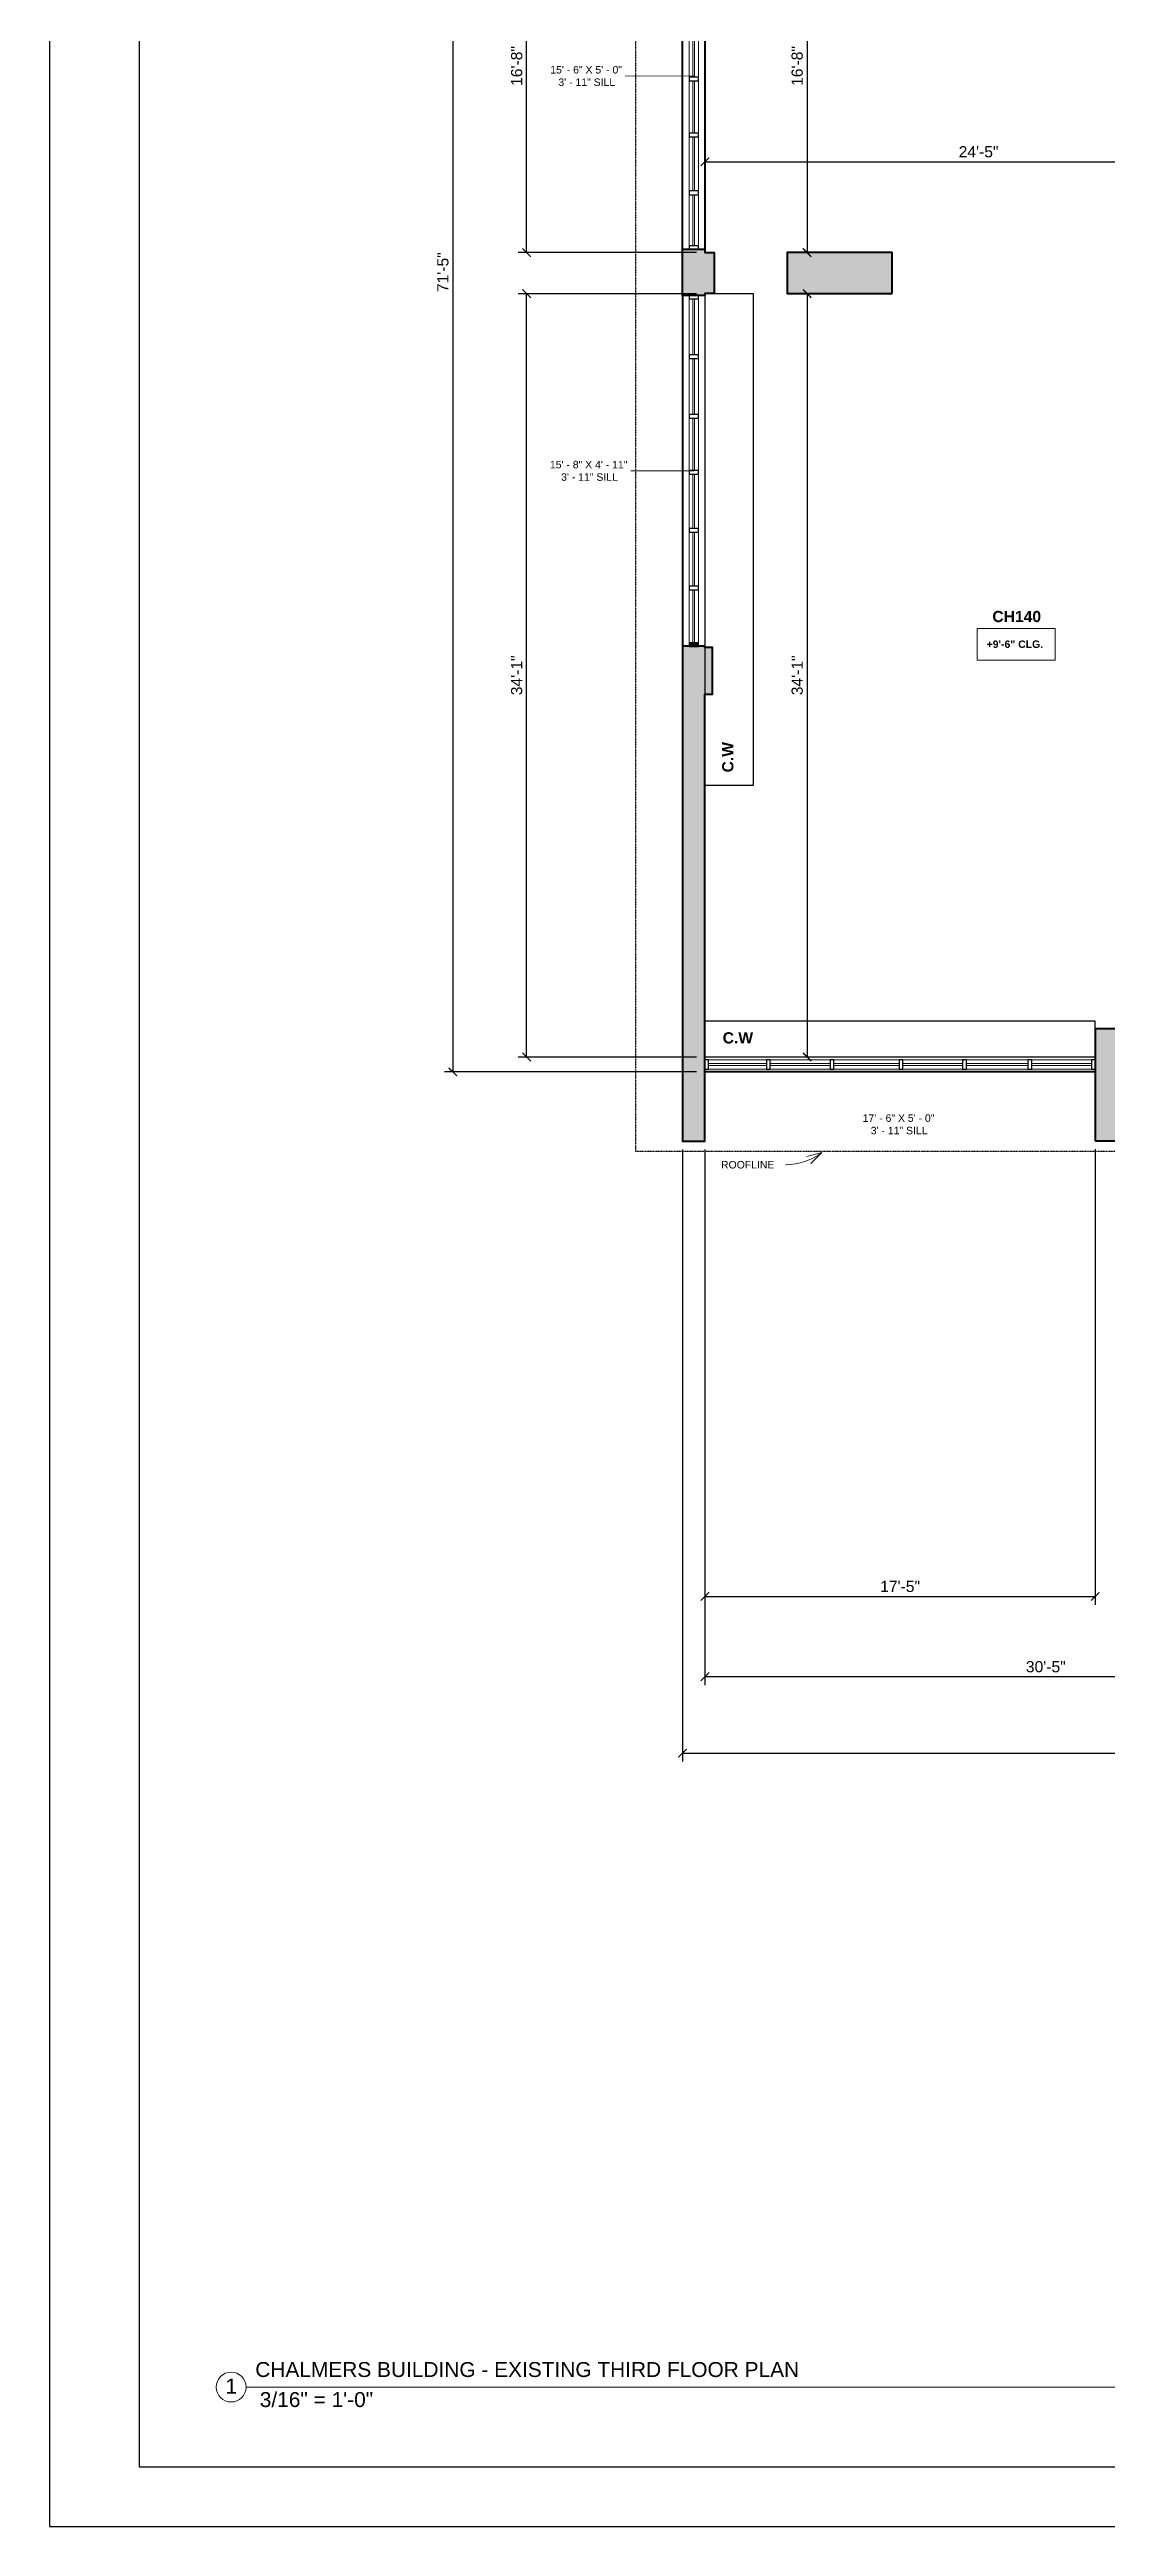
# Model space of a CAD drawing. Header units: inches. Extents: x -2078 to 106214, y -964 to 6385.
# Drawn here: x 24830 to 25396, y 2929 to 4256 of the extents above; entities that cross this region are included whole.
import ezdxf

# ---------------------------------------------------------------- set-up
doc = ezdxf.new("R2010")
doc.units = ezdxf.units.IN
doc.header["$MEASUREMENT"] = 0
doc.linetypes.add('HIDDEN2', pattern=[0.1875, 0.125, -0.0625])
for name, color, linetype, lineweight in [('A-ANNO', 2, 'Continuous', 5), ('A-ANNO-DIMS', 1, 'Continuous', 9), ('A-CASE', 4, 'Continuous', 9), ('A-GLAZ-CURT', 52, 'Continuous', 9), ('A-GLAZ-CWMG', 51, 'Continuous', 9), ('A-HIDDEN', 2, 'HIDDEN2', 18), ('A-WALL', 3, 'Continuous', 40), ('A-WINDOWS', 2, 'Continuous', 18), ('Q-CASE', 4, 'Continuous', 30)]:
    doc.layers.add(name, color=color, linetype=linetype, lineweight=lineweight)
doc.layers.add('A-HATCH', color=9, linetype='Continuous')
doc.layers.add('A-TB', color=7, linetype='Continuous')
doc.styles.add('Arial_2', font='arial.ttf', dxfattribs={"height": 3})
doc.styles.add('Arial_3', font='arial.ttf', dxfattribs={"height": 0.125})
doc.styles.add('Arial_B', font='arialbd.ttf', dxfattribs={"height": 4.5})
doc.styles.add('Arial_B_1', font='arialbd.ttf', dxfattribs={"height": 3})
doc.styles.add('JC', font='arial.ttf', dxfattribs={"height": 0.125})
doc.dimstyles.new('JC-DIMS', dxfattribs={"dimtxt": 0.125, "dimasz": 0.09375, "dimexe": 0.09375, "dimexo": 0.09375, "dimgap": 0.046875, "dimtad": 1, "dimdec": 1, "dimzin": 0, "dimdsep": 46, "dimlunit": 4, "dimtxsty": 'JC', "dimblk": 'ARCHTICK', "dimcen": 0.09, "dimclrd": 1, "dimclre": 1, "dimclrt": 256, "dimadec": 0, "dimazin": 0, "dimtfac": 1, "dimtdec": 1, "dimtofl": 0, "dimtmove": 1, "dimatfit": 3, "dimfxl": 1, "dimtolj": 1, "dimtzin": 0, "dimarcsym": 0})

# ---------------------------------------------------------------- blocks, each defined once
blk = doc.blocks.new('System Panel - Glazed-1581848-3RD FL')
at = {"layer": 'A-GLAZ-CURT', "lineweight": 18}
for p, q in [((15.5, 0.5), (-15.5, 0.5)), ((-15.5, 0.5), (-15.5, -0.5)), ((15.5, -0.5), (15.5, 0.5)), ((-15.5, -0.5), (15.5, -0.5))]:
    blk.add_line(p, q, dxfattribs=at)
blk = doc.blocks.new('System Panel - Glazed-1580689-3RD FL')
at = {"layer": 'A-GLAZ-CURT', "lineweight": 18}
for p, q in [((16, 0.5), (-16, 0.5)), ((-16, 0.5), (-16, -0.5)), ((16, -0.5), (16, 0.5)), ((-16, -0.5), (16, -0.5))]:
    blk.add_line(p, q, dxfattribs=at)
blk = doc.blocks.new('System Panel - Glazed-V1-3RD FL')
at = {"layer": 'A-GLAZ-CURT', "lineweight": 18}
for p, q in [((17.5, 0.5), (-17.5, 0.5)), ((-17.5, 0.5), (-17.5, -0.5)), ((17.5, -0.5), (17.5, 0.5)), ((-17.5, -0.5), (17.5, -0.5))]:
    blk.add_line(p, q, dxfattribs=at)
blk = doc.blocks.new('System Panel - Glazed-1694020-3RD FL')
at = {"layer": 'A-GLAZ-CURT', "lineweight": 18}
for p, q in [((16.5, 0.5), (-16.5, 0.5)), ((-16.5, 0.5), (-16.5, -0.5)), ((16.5, -0.5), (16.5, 0.5)), ((-16.5, -0.5), (16.5, -0.5))]:
    blk.add_line(p, q, dxfattribs=at)
blk = doc.blocks.new('Rectangular Mullion - 2_5_ x 5_ rectangular-1580691-3RD FL')
at = {"layer": 'A-GLAZ-CWMG', "lineweight": 30}
for p, q in [((0, 2.5), (-2, 2.5)), ((-2, 2.5), (-2, -2.5)), ((0, -2.5), (0, 2.5)), ((-2, -2.5), (0, -2.5))]:
    blk.add_line(p, q, dxfattribs=at)
blk = doc.blocks.new('Rectangular Mullion - 2_5_ x 5_ rectangular-1580692-3RD FL')
at = {"layer": 'A-GLAZ-CWMG', "lineweight": 30}
for p, q in [((-2, 2.5), (0, 2.5)), ((-2, -2.5), (-2, 2.5)), ((0, 2.5), (0, -2.5)), ((0, -2.5), (-2, -2.5))]:
    blk.add_line(p, q, dxfattribs=at)
blk = doc.blocks.new('Rectangular Mullion - 2_5_ x 5_ rectangular-1581846-3RD FL')
at = {"layer": 'A-GLAZ-CWMG'}
for p, q in [((-893.2, -383.4), (-924.2, -383.4)), ((-893.2, -388.4), (-924.2, -388.4))]:
    blk.add_line(p, q, dxfattribs=at)
blk = doc.blocks.new('Rectangular Mullion - 2_5_ x 5_ rectangular-1580684-3RD FL')
at = {"layer": 'A-GLAZ-CWMG', "lineweight": 30}
for p, q in [((-1, 2.5), (1, 2.5)), ((-1, -2.5), (-1, 2.5)), ((1, 2.5), (1, -2.5)), ((1, -2.5), (-1, -2.5))]:
    blk.add_line(p, q, dxfattribs=at)
blk = doc.blocks.new('Rectangular Mullion - 2_5_ x 5_ rectangular-1576960-3RD FL')
at = {"layer": 'A-GLAZ-CWMG'}
for p, q in [((984.3, 463.6), (952.3, 463.6)), ((984.3, 458.6), (952.3, 458.6))]:
    blk.add_line(p, q, dxfattribs=at)
blk = doc.blocks.new('Rectangular Mullion - 2_5_ x 5_ rectangular-1575378-3RD FL')
at = {"layer": 'A-GLAZ-CWMG'}
for p, q in [((206.9, 464.6), (171.9, 464.6)), ((206.9, 459.6), (171.9, 459.6))]:
    blk.add_line(p, q, dxfattribs=at)
blk = doc.blocks.new('Rectangular Mullion - 2_5_ x 5_ rectangular-1580944-3RD FL')
at = {"layer": 'A-GLAZ-CWMG'}
for p, q in [((-753.2, -383.4), (-786.2, -383.4)), ((-753.2, -388.4), (-786.2, -388.4))]:
    blk.add_line(p, q, dxfattribs=at)
blk = doc.blocks.new('Instance - Opening - 16_ x 24_-1683236-3RD FL')
at = {"layer": 'A-WINDOWS'}
for p, q in [((-93, -6), (-93, 6)), ((-93, 6), (93, 6)), ((93, 6), (93, -6)), ((93, -6), (-93, -6))]:
    blk.add_line(p, q, dxfattribs=at)
blk = doc.blocks.new('Instance - Opening - 16_ x 24_-1683613-3RD FL')
at = {"layer": 'A-WINDOWS'}
for p, q in [((-94, -6), (-94, 6)), ((-94, 6), (94, 6)), ((94, 6), (94, -6)), ((94, -6), (-94, -6))]:
    blk.add_line(p, q, dxfattribs=at)
blk = doc.blocks.new('System Panel - Glazed-1684462-3RD FL')
at = {"layer": 'A-GLAZ-CURT', "lineweight": 18}
for p, q in [((15, 0.5), (-15, 0.5)), ((-15, 0.5), (-15, -0.5)), ((15, -0.5), (15, 0.5)), ((-15, -0.5), (15, -0.5))]:
    blk.add_line(p, q, dxfattribs=at)
blk = doc.blocks.new('System Panel - Glazed-1684013-3RD FL')
at = {"layer": 'A-GLAZ-CURT', "lineweight": 18}
for p, q in [((14, 0.5), (-14, 0.5)), ((-14, 0.5), (-14, -0.5)), ((14, -0.5), (14, 0.5)), ((-14, -0.5), (14, -0.5))]:
    blk.add_line(p, q, dxfattribs=at)
blk = doc.blocks.new('System Panel - Glazed-1684012-3RD FL')
at = {"layer": 'A-GLAZ-CURT', "lineweight": 18}
for p, q in [((14.5, 0.5), (-14.5, 0.5)), ((-14.5, 0.5), (-14.5, -0.5)), ((14.5, -0.5), (14.5, 0.5)), ((-14.5, -0.5), (14.5, -0.5))]:
    blk.add_line(p, q, dxfattribs=at)
blk = doc.blocks.new('System Panel - Glazed-1684014-3RD FL')
at = {"layer": 'A-GLAZ-CURT', "lineweight": 18}
for p, q in [((13.7, 0.5), (-13.7, 0.5)), ((-13.7, 0.5), (-13.7, -0.5)), ((13.7, -0.5), (13.7, 0.5)), ((-13.7, -0.5), (13.7, -0.5))]:
    blk.add_line(p, q, dxfattribs=at)
blk = doc.blocks.new('Rectangular Mullion - 2_5_ x 5_ rectangular-1576961-3RD FL')
at = {"layer": 'A-GLAZ-CWMG'}
for p, q in [((950.3, 463.6), (922.3, 463.6)), ((950.3, 458.6), (922.3, 458.6))]:
    blk.add_line(p, q, dxfattribs=at)
blk = doc.blocks.new('Rectangular Mullion - 2_5_ x 5_ rectangular-1684009-3RD FL')
at = {"layer": 'A-GLAZ-CWMG'}
for p, q in [((-934.7, 173.1), (-934.7, 202.1)), ((-929.7, 173.1), (-929.7, 202.1))]:
    blk.add_line(p, q, dxfattribs=at)
blk = doc.blocks.new('Rectangular Mullion - 2_5_ x 5_ rectangular-1684010-3RD FL')
at = {"layer": 'A-GLAZ-CWMG'}
for p, q in [((-934.7, 52.7), (-934.7, 80.1)), ((-929.7, 52.7), (-929.7, 80.1))]:
    blk.add_line(p, q, dxfattribs=at)
blk = doc.blocks.new('System Panel - Glazed-1684463-3RD FL')
at = {"layer": 'A-GLAZ-CURT', "lineweight": 18}
for p, q in [((14, 0.5), (-14, 0.5)), ((-14, 0.5), (-14, -0.5)), ((14, -0.5), (14, 0.5)), ((-14, -0.5), (14, -0.5))]:
    blk.add_line(p, q, dxfattribs=at)
blk = doc.blocks.new('System Panel - Glazed-1684464-3RD FL')
at = {"layer": 'A-GLAZ-CURT', "lineweight": 18}
for p, q in [((14.5, 0.5), (-14.5, 0.5)), ((-14.5, 0.5), (-14.5, -0.5)), ((14.5, -0.5), (14.5, 0.5)), ((-14.5, -0.5), (14.5, -0.5))]:
    blk.add_line(p, q, dxfattribs=at)
blk = doc.blocks.new('System Panel - Glazed-1684465-3RD FL')
at = {"layer": 'A-GLAZ-CURT', "lineweight": 18}
for p, q in [((14.2, 0.5), (-14.2, 0.5)), ((-14.2, 0.5), (-14.2, -0.5)), ((14.2, -0.5), (14.2, 0.5)), ((-14.2, -0.5), (14.2, -0.5))]:
    blk.add_line(p, q, dxfattribs=at)
blk = doc.blocks.new('Rectangular Mullion - 2_5_ x 5_ rectangular-1684466-3RD FL')
at = {"layer": 'A-GLAZ-CWMG', "lineweight": 30}
for p, q in [((0, 2.5), (-2, 2.5)), ((-2, 2.5), (-2, -2.5)), ((0, -2.5), (0, 2.5)), ((-2, -2.5), (0, -2.5))]:
    blk.add_line(p, q, dxfattribs=at)
blk = doc.blocks.new('Rectangular Mullion - 2_5_ x 5_ rectangular-1684467-3RD FL')
at = {"layer": 'A-GLAZ-CWMG'}
blk.add_hatch(color=250, dxfattribs=at).paths.add_polyline_path([(0, 2.5), (0, -2.5), (-2, -2.5), (-2, 2.5)])
at = {"layer": 'A-GLAZ-CWMG', "lineweight": 30}
for p, q in [((-2, 2.5), (0, 2.5)), ((-2, -2.5), (-2, 2.5)), ((0, 2.5), (0, -2.5)), ((0, -2.5), (-2, -2.5))]:
    blk.add_line(p, q, dxfattribs=at)
blk = doc.blocks.new('Rectangular Mullion - 2_5_ x 5_ rectangular-1657292-3RD FL')
at = {"layer": 'A-GLAZ-CWMG'}
for p, q in [((-934.7, -5.7), (-934.7, 24.3)), ((-929.7, -5.7), (-929.7, 24.3))]:
    blk.add_line(p, q, dxfattribs=at)
blk = doc.blocks.new('Rectangular Mullion - 2_5_ x 5_ rectangular-1684460-3RD FL')
at = {"layer": 'A-GLAZ-CWMG', "lineweight": 30}
for p, q in [((-1, 2.5), (1, 2.5)), ((-1, -2.5), (-1, 2.5)), ((1, 2.5), (1, -2.5)), ((1, -2.5), (-1, -2.5))]:
    blk.add_line(p, q, dxfattribs=at)
blk = doc.blocks.new('Rectangular Mullion - 2_5_ x 5_ rectangular-1684461-3RD FL')
at = {"layer": 'A-GLAZ-CWMG'}
for p, q in [((-934.7, -160), (-934.7, -131.7)), ((-929.7, -160), (-929.7, -131.7))]:
    blk.add_line(p, q, dxfattribs=at)
blk = doc.blocks.new('Casework 20 - Casework 10-1694184-3RD FL')
at = {"layer": 'Q-CASE'}
for p, q in [((-418.6, -202.6), (-627.6, -202.6)), ((-627.6, -202.6), (-627.6, -221.8)), ((-418.6, -221.8), (-418.6, -202.6)), ((-627.6, -221.8), (-418.6, -221.8))]:
    blk.add_line(p, q, dxfattribs=at)
blk = doc.blocks.new('Casework 21 - Casework 10-1694238-3RD FL')
at = {"layer": 'Q-CASE'}
for p, q in [((-602.1, 41.5), (-628.1, 41.5)), ((-628.1, 41.5), (-628.1, -221.8)), ((-602.1, -221.8), (-602.1, 41.5)), ((-628.1, -221.8), (-602.1, -221.8))]:
    blk.add_line(p, q, dxfattribs=at)
blk = doc.blocks.new('_ArchTick')
at = {"color": 0, "linetype": 'ByBlock', "const_width": 0.15}
blk.add_lwpolyline([(-0.5, -0.5), (0.5, 0.5)], dxfattribs=at)
blk = doc.blocks.new('*D747')
at = {"layer": 'A-ANNO-DIMS', "color": 1, "lineweight": -2, "transparency": 16777216}
for p, q in [((25176.3, 4347), (25080.8, 4347)), ((25085.3, 4147), (25085.3, 4347)), ((25176.3, 4147), (25080.8, 4147))]:
    blk.add_line(p, q, dxfattribs=at)
at = {"layer": 'Defpoints', "color": 0, "transparency": 16777216}
for p in [(25085.3, 4347), (25180.8, 4347), (25180.8, 4147)]:
    blk.add_point(p, dxfattribs=at)
at = {"layer": 'A-ANNO-DIMS', "color": 1, "lineweight": -2, "transparency": 16777216, "xscale": 4.5, "yscale": 4.5, "zscale": 4.5}
for p, rotation in [((25085.3, 4347), 90), ((25085.3, 4147), 270)]:
    blk.add_blockref('_ArchTick', p, dxfattribs=dict(at, rotation=rotation))
at = {"layer": 'A-ANNO-DIMS', "transparency": 16777216, "insert": (25080, 4247), "char_height": 6, "width": 0.487, "attachment_point": 5, "rotation": 90, "style": 'JC'}
blk.add_mtext('\\A1;16\'-8"', dxfattribs=at)
blk = doc.blocks.new('*D749')
at = {"layer": 'A-ANNO-DIMS', "color": 1, "lineweight": -2, "transparency": 16777216}
for p, q in [((25176.3, 4125), (25080.8, 4125)), ((25085.3, 3716), (25085.3, 4125)), ((25176.3, 3716), (25080.8, 3716))]:
    blk.add_line(p, q, dxfattribs=at)
at = {"layer": 'Defpoints', "color": 0, "transparency": 16777216}
for p in [(25085.3, 4125), (25180.8, 4125), (25180.8, 3716)]:
    blk.add_point(p, dxfattribs=at)
at = {"layer": 'A-ANNO-DIMS', "color": 1, "lineweight": -2, "transparency": 16777216, "xscale": 4.5, "yscale": 4.5, "zscale": 4.5}
for p, rotation in [((25085.3, 4125), 90), ((25085.3, 3716), 270)]:
    blk.add_blockref('_ArchTick', p, dxfattribs=dict(at, rotation=rotation))
at = {"layer": 'A-ANNO-DIMS', "transparency": 16777216, "insert": (25080, 3920.5), "char_height": 6, "width": 0.487, "attachment_point": 5, "rotation": 90, "style": 'JC'}
blk.add_mtext('\\A1;34\'-1"', dxfattribs=at)
blk = doc.blocks.new('*D751')
at = {"layer": 'A-ANNO-DIMS', "color": 1, "lineweight": -2, "transparency": 16777216}
for p, q in [((25176.3, 4565), (25041.3, 4565)), ((25045.8, 4565), (25045.8, 3708)), ((25176.3, 3708), (25041.3, 3708))]:
    blk.add_line(p, q, dxfattribs=at)
at = {"layer": 'Defpoints', "color": 0, "transparency": 16777216}
for p in [(25180.8, 4565), (25045.8, 3708), (25180.8, 3708)]:
    blk.add_point(p, dxfattribs=at)
at = {"layer": 'A-ANNO-DIMS', "color": 1, "lineweight": -2, "transparency": 16777216, "xscale": 4.5, "yscale": 4.5, "zscale": 4.5}
for p, rotation in [((25045.8, 4565), 90), ((25045.8, 3708), 270)]:
    blk.add_blockref('_ArchTick', p, dxfattribs=dict(at, rotation=rotation))
at = {"layer": 'A-ANNO-DIMS', "transparency": 16777216, "insert": (25040.5, 4136.5), "char_height": 6, "width": 0.487, "attachment_point": 5, "rotation": 90, "style": 'JC'}
blk.add_mtext('\\A1;71\'-5"', dxfattribs=at)
blk = doc.blocks.new('*D801')
at = {"layer": 'A-ANNO-DIMS', "color": 1, "lineweight": -2, "transparency": 16777216}
for p, q in [((25180.8, 3666.4), (25180.8, 3379.5)), ((25545.8, 3666.7), (25545.8, 3379.5)), ((25180.8, 3384), (25545.8, 3384))]:
    blk.add_line(p, q, dxfattribs=at)
at = {"layer": 'Defpoints', "color": 0, "transparency": 16777216}
for p in [(25180.8, 3670.9), (25545.8, 3671.2), (25545.8, 3384)]:
    blk.add_point(p, dxfattribs=at)
at = {"layer": 'A-ANNO-DIMS', "color": 1, "lineweight": -2, "transparency": 16777216, "xscale": 4.5, "yscale": 4.5, "zscale": 4.5, "rotation": 180}
blk.add_blockref('_ArchTick', (25180.8, 3384), dxfattribs=at)
at = {"layer": 'A-ANNO-DIMS', "color": 1, "lineweight": -2, "transparency": 16777216, "xscale": 4.5, "yscale": 4.5, "zscale": 4.5}
blk.add_blockref('_ArchTick', (25545.8, 3384), dxfattribs=at)
at = {"layer": 'A-ANNO-DIMS', "transparency": 16777216, "insert": (25363.3, 3389.3), "char_height": 6, "width": 0.487, "attachment_point": 5, "style": 'JC'}
blk.add_mtext('\\A1;30\'-5"', dxfattribs=at)
blk = doc.blocks.new('*D803')
at = {"layer": 'A-ANNO-DIMS', "color": 1, "lineweight": -2, "transparency": 16777216}
for p, q in [((25180.8, 3666.4), (25180.8, 3422.5)), ((25389.8, 3666.7), (25389.8, 3422.5)), ((25180.8, 3427), (25389.8, 3427))]:
    blk.add_line(p, q, dxfattribs=at)
at = {"layer": 'Defpoints', "color": 0, "transparency": 16777216}
for p in [(25180.8, 3670.9), (25389.8, 3671.2), (25389.8, 3427)]:
    blk.add_point(p, dxfattribs=at)
at = {"layer": 'A-ANNO-DIMS', "color": 1, "lineweight": -2, "transparency": 16777216, "xscale": 4.5, "yscale": 4.5, "zscale": 4.5, "rotation": 180}
blk.add_blockref('_ArchTick', (25180.8, 3427), dxfattribs=at)
at = {"layer": 'A-ANNO-DIMS', "color": 1, "lineweight": -2, "transparency": 16777216, "xscale": 4.5, "yscale": 4.5, "zscale": 4.5}
blk.add_blockref('_ArchTick', (25389.8, 3427), dxfattribs=at)
at = {"layer": 'A-ANNO-DIMS', "transparency": 16777216, "insert": (25285.3, 3432.3), "char_height": 6, "width": 0.487, "attachment_point": 5, "style": 'JC'}
blk.add_mtext('\\A1;17\'-5"', dxfattribs=at)
blk = doc.blocks.new('*D739')
at = {"layer": 'A-ANNO-DIMS', "color": 1, "lineweight": -2, "transparency": 16777216}
for p, q in [((25180.8, 4196.9), (25180.8, 4191.2)), ((25180.8, 4195.7), (25473.8, 4195.7)), ((25473.8, 4196.9), (25473.8, 4191.2))]:
    blk.add_line(p, q, dxfattribs=at)
at = {"layer": 'Defpoints', "color": 0, "transparency": 16777216}
for p in [(25180.8, 4201.4), (25473.8, 4201.4), (25473.8, 4195.7)]:
    blk.add_point(p, dxfattribs=at)
at = {"layer": 'A-ANNO-DIMS', "color": 1, "lineweight": -2, "transparency": 16777216, "xscale": 4.5, "yscale": 4.5, "zscale": 4.5, "rotation": 180}
blk.add_blockref('_ArchTick', (25180.8, 4195.7), dxfattribs=at)
at = {"layer": 'A-ANNO-DIMS', "color": 1, "lineweight": -2, "transparency": 16777216, "xscale": 4.5, "yscale": 4.5, "zscale": 4.5}
blk.add_blockref('_ArchTick', (25473.8, 4195.7), dxfattribs=at)
at = {"layer": 'A-ANNO-DIMS', "transparency": 16777216, "insert": (25327.3, 4201), "char_height": 6, "width": 0.487, "attachment_point": 5, "style": 'JC'}
blk.add_mtext('\\A1;24\'-5"', dxfattribs=at)
blk = doc.blocks.new('*D743')
at = {"layer": 'A-ANNO-DIMS', "color": 1, "lineweight": -2, "transparency": 16777216}
for p, q in [((25236.7, 4347), (25231, 4347)), ((25235.5, 4347), (25235.5, 4147)), ((25236.7, 4147), (25231, 4147))]:
    blk.add_line(p, q, dxfattribs=at)
at = {"layer": 'Defpoints', "color": 0, "transparency": 16777216}
for p in [(25241.2, 4347), (25235.5, 4147), (25241.2, 4147)]:
    blk.add_point(p, dxfattribs=at)
at = {"layer": 'A-ANNO-DIMS', "color": 1, "lineweight": -2, "transparency": 16777216, "xscale": 4.5, "yscale": 4.5, "zscale": 4.5}
for p, rotation in [((25235.5, 4347), 90), ((25235.5, 4147), 270)]:
    blk.add_blockref('_ArchTick', p, dxfattribs=dict(at, rotation=rotation))
at = {"layer": 'A-ANNO-DIMS', "transparency": 16777216, "insert": (25230.2, 4247), "char_height": 6, "width": 0.487, "attachment_point": 5, "rotation": 90, "style": 'JC'}
blk.add_mtext('\\A1;16\'-8"', dxfattribs=at)
blk = doc.blocks.new('*D841')
at = {"layer": 'A-ANNO-DIMS', "color": 1, "lineweight": -2, "transparency": 16777216}
for p, q in [((25236.7, 4125), (25231, 4125)), ((25235.5, 4125), (25235.5, 3716)), ((25236.7, 3716), (25231, 3716))]:
    blk.add_line(p, q, dxfattribs=at)
at = {"layer": 'Defpoints', "color": 0, "transparency": 16777216}
for p in [(25241.2, 4125), (25235.5, 3716), (25241.2, 3716)]:
    blk.add_point(p, dxfattribs=at)
at = {"layer": 'A-ANNO-DIMS', "color": 1, "lineweight": -2, "transparency": 16777216, "xscale": 4.5, "yscale": 4.5, "zscale": 4.5}
for p, rotation in [((25235.5, 4125), 90), ((25235.5, 3716), 270)]:
    blk.add_blockref('_ArchTick', p, dxfattribs=dict(at, rotation=rotation))
at = {"layer": 'A-ANNO-DIMS', "transparency": 16777216, "insert": (25230.2, 3920.5), "char_height": 6, "width": 0.487, "attachment_point": 5, "rotation": 90, "style": 'JC'}
blk.add_mtext('\\A1;34\'-1"', dxfattribs=at)
blk = doc.blocks.new('*D847')
at = {"layer": 'A-ANNO-DIMS', "color": 1, "lineweight": -2, "transparency": 16777216}
for p, q in [((27133.8, 4411.5), (27133.8, 3338.5)), ((25168.8, 3666.4), (25168.8, 3338.5)), ((25168.8, 3343), (27133.8, 3343))]:
    blk.add_line(p, q, dxfattribs=at)
at = {"layer": 'Defpoints', "color": 0, "transparency": 16777216}
for p in [(27133.8, 4416), (25168.8, 3670.9), (27133.8, 3343)]:
    blk.add_point(p, dxfattribs=at)
at = {"layer": 'A-ANNO-DIMS', "color": 1, "lineweight": -2, "transparency": 16777216, "xscale": 4.5, "yscale": 4.5, "zscale": 4.5, "rotation": 180}
blk.add_blockref('_ArchTick', (25168.8, 3343), dxfattribs=at)
at = {"layer": 'A-ANNO-DIMS', "color": 1, "lineweight": -2, "transparency": 16777216, "xscale": 4.5, "yscale": 4.5, "zscale": 4.5}
blk.add_blockref('_ArchTick', (27133.8, 3343), dxfattribs=at)
at = {"layer": 'A-ANNO-DIMS', "transparency": 16777216, "insert": (26151.3, 3348.3), "char_height": 6, "width": 0.574, "attachment_point": 5, "style": 'JC'}
blk.add_mtext('\\A1;163\'-9"', dxfattribs=at)
blk = doc.blocks.new('JC_TB_48x36 - JC_TB_3624-1264225-Floor Plans')
at = {"layer": 'A-TB'}
for p, q in [((-0.003, 24.012), (-0.003, -11.988)), ((0.747, 23.512), (0.747, -11.488)), ((0.747, -11.488), (47.497, -11.488)), ((-0.003, -11.988), (47.997, -11.988))]:
    blk.add_line(p, q, dxfattribs=at)
blk = doc.blocks.new('Viewport - View Title-2281-Floor Plans')
at = {"layer": 'A-ANNO'}
for start, end in [(0, 180), (180, 360)]:
    blk.add_arc((-0.125, 0), 0.125, start, end, dxfattribs=at)

msp = doc.modelspace()

# ---------------------------------------------------------------- linework, layer by layer
at = {"layer": 'A-ANNO'}
for p, q in [((25174.759, 4241.623), (25138.14, 4241.636)), ((25174.759, 4030.073), (25141.125, 4030.085)), ((25243.345, 3664.785), (25235.347, 3662.635)), ((25243.345, 3664.785), (25237.493, 3658.924))]:
    msp.add_line(p, q, dxfattribs=at)
at = {"layer": 'A-ANNO', "color": 250}
msp.add_line((25224.043, 3658.28), (25223.87, 3658.28), dxfattribs=at)
at = {"layer": 'A-ANNO', "flags": 128}
msp.add_lwpolyline([(25326.511, 3945.637), (25368.247, 3945.637), (25368.247, 3928.569), (25326.511, 3928.569)], close=True, dxfattribs=at)
at = {"layer": 'A-ANNO'}
msp.add_arc((25224.043, 3690.171), 31.891, 270, 307.247498, dxfattribs=at)
at = {"layer": 'A-WALL'}
msp.add_line((25389.759, 3708.021), (25180.759, 3708.021), dxfattribs=at)
at = {"layer": 'A-WINDOWS'}
for p, q in [((25180.759, 3716.021), (25389.759, 3716.021)), ((25389.759, 3716.021), (25389.759, 3708.021)), ((25389.759, 3708.021), (25180.759, 3708.021))]:
    msp.add_line(p, q, dxfattribs=at)

# ---------------------------------------------------------------- block references
at = {"layer": 'A-CASE'}
for name, p in [('Casework 21 - Casework 10-1694238-3RD FL', (25808.887, 4083.479)), ('Casework 20 - Casework 10-1694184-3RD FL', (25808.325, 3937.831))]:
    msp.add_blockref(name, p, dxfattribs=at)
at = {"layer": 'A-GLAZ-CURT', "rotation": 269.9999999999999}
for name, p in [('System Panel - Glazed-1684013-3RD FL', (25174.759, 4255.021)), ('System Panel - Glazed-1684013-3RD FL', (25174.759, 4225.021)), ('System Panel - Glazed-1684012-3RD FL', (25174.759, 4194.521)), ('System Panel - Glazed-1684014-3RD FL', (25174.759, 4164.322)), ('System Panel - Glazed-1684462-3RD FL', (25174.759, 4107.225)), ('System Panel - Glazed-1684462-3RD FL', (25174.759, 4075.225)), ('System Panel - Glazed-1684463-3RD FL', (25174.759, 4044.225)), ('System Panel - Glazed-1684464-3RD FL', (25174.759, 4013.725)), ('System Panel - Glazed-1684464-3RD FL', (25174.759, 3982.725)), ('System Panel - Glazed-1684465-3RD FL', (25174.759, 3952.073))]:
    msp.add_blockref(name, p, dxfattribs=at)
at = {"layer": 'A-GLAZ-CURT'}
for name, p in [('System Panel - Glazed-1581848-3RD FL', (25198.259, 3712.021)), ('System Panel - Glazed-1580689-3RD FL', (25231.759, 3712.021)), ('System Panel - Glazed-V1-3RD FL', (25267.259, 3712.021)), ('System Panel - Glazed-1580689-3RD FL', (25302.759, 3712.021)), ('System Panel - Glazed-1694020-3RD FL', (25337.259, 3712.021)), ('System Panel - Glazed-1580689-3RD FL', (25371.759, 3712.021))]:
    msp.add_blockref(name, p, dxfattribs=at)
at = {"layer": 'A-GLAZ-CWMG'}
for name, p, rotation in [('Rectangular Mullion - 2_5_ x 5_ rectangular-1576961-3RD FL', (24713.692, 5191.322), 270.0000000000002), ('Rectangular Mullion - 2_5_ x 5_ rectangular-1576961-3RD FL', (24713.692, 5161.322), 270.0000000000002), ('Rectangular Mullion - 2_5_ x 5_ rectangular-1684466-3RD FL', (25174.759, 4124.225), 89.9999999999999), ('Rectangular Mullion - 2_5_ x 5_ rectangular-1576961-3RD FL', (24713.692, 4980.525), 270.0000000000002), ('Rectangular Mullion - 2_5_ x 5_ rectangular-1580691-3RD FL', (25180.759, 3712.021), 180)]:
    msp.add_blockref(name, p, dxfattribs=dict(at, rotation=rotation))
at = {"layer": 'A-GLAZ-CWMG', "extrusion": (0, 0, -1)}
for name, p, rotation in [('Rectangular Mullion - 2_5_ x 5_ rectangular-1580684-3RD FL', (-25174.759, 4240.021), 270.0000000000001), ('Rectangular Mullion - 2_5_ x 5_ rectangular-1580684-3RD FL', (-25174.759, 4210.021), 270.0000000000001), ('Rectangular Mullion - 2_5_ x 5_ rectangular-1580684-3RD FL', (-25174.759, 4179.021), 270.0000000000001), ('Rectangular Mullion - 2_5_ x 5_ rectangular-1580692-3RD FL', (-25174.759, 4148.623), 270.0000000000001), ('Rectangular Mullion - 2_5_ x 5_ rectangular-1684460-3RD FL', (-25174.759, 4091.225), 270.0000000000001), ('Rectangular Mullion - 2_5_ x 5_ rectangular-1684460-3RD FL', (-25174.759, 4059.225), 270.0000000000001), ('Rectangular Mullion - 2_5_ x 5_ rectangular-1684460-3RD FL', (-25174.759, 4029.225), 270.0000000000001), ('Rectangular Mullion - 2_5_ x 5_ rectangular-1684460-3RD FL', (-25174.759, 3998.225), 270.0000000000001), ('Rectangular Mullion - 2_5_ x 5_ rectangular-1684460-3RD FL', (-25174.759, 3967.225), 270.0000000000001), ('Rectangular Mullion - 2_5_ x 5_ rectangular-1684467-3RD FL', (-25174.759, 3935.92), 270.0000000000001), ('Rectangular Mullion - 2_5_ x 5_ rectangular-1580684-3RD FL', (-25214.759, 3712.021), 180), ('Rectangular Mullion - 2_5_ x 5_ rectangular-1580684-3RD FL', (-25248.759, 3712.021), 180), ('Rectangular Mullion - 2_5_ x 5_ rectangular-1580684-3RD FL', (-25285.759, 3712.021), 180), ('Rectangular Mullion - 2_5_ x 5_ rectangular-1580684-3RD FL', (-25319.759, 3712.021), 180), ('Rectangular Mullion - 2_5_ x 5_ rectangular-1580684-3RD FL', (-25354.759, 3712.021), 180), ('Rectangular Mullion - 2_5_ x 5_ rectangular-1580692-3RD FL', (-25389.759, 3712.021), 180)]:
    msp.add_blockref(name, p, dxfattribs=dict(at, rotation=rotation))
at = {"layer": 'A-GLAZ-CWMG'}
for name, p in [('Rectangular Mullion - 2_5_ x 5_ rectangular-1684009-3RD FL', (26106.959, 4006.954)), ('Rectangular Mullion - 2_5_ x 5_ rectangular-1684010-3RD FL', (26106.959, 4097.954)), ('Rectangular Mullion - 2_5_ x 5_ rectangular-1657292-3RD FL', (26106.959, 4097.954)), ('Rectangular Mullion - 2_5_ x 5_ rectangular-1657292-3RD FL', (26106.959, 4065.954)), ('Rectangular Mullion - 2_5_ x 5_ rectangular-1684009-3RD FL', (26106.959, 3826.157)), ('Rectangular Mullion - 2_5_ x 5_ rectangular-1684009-3RD FL', (26106.959, 3795.157)), ('Rectangular Mullion - 2_5_ x 5_ rectangular-1684461-3RD FL', (26106.959, 4097.954)), ('Rectangular Mullion - 2_5_ x 5_ rectangular-1581846-3RD FL', (26106.959, 4097.954)), ('Rectangular Mullion - 2_5_ x 5_ rectangular-1576960-3RD FL', (24263.459, 3250.954)), ('Rectangular Mullion - 2_5_ x 5_ rectangular-1575378-3RD FL', (25077.853, 3249.954)), ('Rectangular Mullion - 2_5_ x 5_ rectangular-1576960-3RD FL', (24334.459, 3250.954)), ('Rectangular Mullion - 2_5_ x 5_ rectangular-1580944-3RD FL', (26106.959, 4097.954)), ('Rectangular Mullion - 2_5_ x 5_ rectangular-1576960-3RD FL', (24403.459, 3250.954))]:
    msp.add_blockref(name, p, dxfattribs=at)
at = {"layer": 'A-WINDOWS'}
for name, p, rotation in [('Instance - Opening - 16_ x 24_-1683236-3RD FL', (25174.759, 4241.623), 269.9999999999999), ('Instance - Opening - 16_ x 24_-1683613-3RD FL', (25174.759, 4030.073), 89.9999999999999)]:
    msp.add_blockref(name, p, dxfattribs=dict(at, rotation=rotation))

# ---------------------------------------------------------------- texts
at = {"layer": 'A-ANNO', "attachment_point": 1}
for s, insert, char_height, width, style in [('15\' - 6" X 5\' - 0"', (25097.976, 4246.967), 4, 48.48, 'Arial_2'), ('3\' - 11" SILL', (25102.309, 4240.3), 4, 37.976, 'Arial_2'), ('15\' - 8" X 4\' - 11"', (25097.787, 4035.416), 4, 52.318, 'Arial_2'), ('3\' - 11" SILL', (25103.787, 4028.75), 4, 37.976, 'Arial_2'), ('CH140', (25334.679, 3955.016), 6, 82.82, 'Arial_B'), ('+9\'-6" CLG.', (25331.631, 3939.184), 4, 37.976, 'Arial_B_1'), ('C.W', (25190.284, 3729.261), 6, 19.796, 'Arial_B'), ('17\' - 6" X 5\' - 0"', (25265.258, 3685.264), 4, 48.48, 'Arial_2'), ('3\' - 11" SILL', (25269.591, 3678.598), 4, 37.976, 'Arial_2'), ('ROOFLINE', (25189.417, 3660.28), 4, 35.552, 'Arial_2')]:
    msp.add_mtext(s, dxfattribs=dict(at, insert=insert, char_height=char_height, width=width, style=style))
at = {"layer": 'A-ANNO', "insert": (25190.006, 3868.463), "char_height": 6, "width": 19.796, "attachment_point": 1, "rotation": 90, "style": 'Arial_B'}
msp.add_mtext('C.W', dxfattribs=at)

# ---------------------------------------------------------------- dimensions: what is measured, and where the dimension line sits
at = {"layer": 'A-ANNO-DIMS'}
for base, p1, p2, picture, middle in [((25045.813, 3708.021), (25180.759, 4565.021), (25180.759, 3708.021), '*D751', (25040.5, 4136.521)), ((25085.315, 4347.021), (25180.759, 4147.021), (25180.759, 4347.021), '*D747', (25080.001, 4247.021)), ((25235.526, 4147.021), (25241.183, 4347.021), (25241.183, 4147.021), '*D743', (25230.213, 4247.021)), ((25085.315, 4125.021), (25180.759, 3716.021), (25180.759, 4125.021), '*D749', (25079.999, 3920.521)), ((25235.526, 3716.021), (25241.183, 4125.021), (25241.183, 3716.021), '*D841', (25230.211, 3920.521))]:
    dim = msp.add_linear_dim(base=base, p1=p1, p2=p2, angle=90, dimstyle='JC-DIMS', dxfattribs=at)
    dim.commit()
    dim.dimension.update_dxf_attribs({"geometry": picture, "text_midpoint": middle})
for base, p1, p2, picture, middle in [((27133.759, 3342.954), (25168.759, 3670.92), (27133.759, 4416.021), '*D847', (26151.259, 3348.27)), ((25473.759, 4195.704), (25180.759, 4201.361), (25473.759, 4201.361), '*D739', (25327.259, 4201.018)), ((25545.759, 3384.003), (25180.759, 3670.92), (25545.759, 3671.157), '*D801', (25363.259, 3389.319)), ((25389.759, 3426.976), (25180.759, 3670.92), (25389.759, 3671.157), '*D803', (25285.259, 3432.29))]:
    dim = msp.add_linear_dim(base=base, p1=p1, p2=p2, dimstyle='JC-DIMS', dxfattribs=at)
    dim.commit()
    dim.dimension.update_dxf_attribs({"geometry": picture, "text_midpoint": middle})

# ---------------------------------------------------------------- next in the draw order: block references
at = {"layer": 'A-TB', "xscale": 64, "yscale": 64, "zscale": 64}
msp.add_blockref('JC_TB_48x36 - JC_TB_3624-1264225-Floor Plans', (24830.08, 3695.863), dxfattribs=at)

# ---------------------------------------------------------------- next in the draw order: hatches: boundary and pattern name
at = {"layer": 'A-HATCH'}
h = msp.add_hatch(color=256, dxfattribs=at)
h.dxf.hatch_style = 1
h.paths.add_polyline_path([(25180.759, 4555.021), (25181.134, 4555.021), (25181.134, 4565.021), (25180.759, 4565.021), (25180.759, 4607.92), (25168.759, 4607.92), (25168.759, 4334.623), (25184.759, 4334.623), (25184.759, 4347.021), (25473.759, 4347.021), (25473.759, 4227.021), (25479.759, 4227.021), (25479.759, 4308.021), (25495.009, 4308.021), (25495.009, 4314.021), (25479.759, 4314.021), (25479.759, 4375.217), (25495.759, 4375.217), (25495.759, 4411.18), (25454.759, 4411.18), (25454.759, 4375.217), (25473.759, 4375.217), (25473.759, 4357.021), (25180.759, 4357.021)])
h.paths.add_polyline_path([(25556.759, 4607.684), (25544.759, 4607.684), (25544.759, 4565.021), (25542.322, 4565.021), (25542.322, 4555.021), (25544.759, 4555.021), (25544.759, 4366.684), (25548.759, 4366.684), (25548.759, 4314.021), (25543.009, 4314.021), (25543.009, 4308.021), (25547.009, 4308.021), (25547.009, 4291.021), (25551.009, 4291.021), (25551.009, 4308.021), (25711.67, 4308.021), (25711.67, 4290.788), (25715.67, 4290.788), (25715.67, 4308.021), (25717.947, 4308.021), (25717.947, 4314.021), (25554.759, 4314.021), (25554.759, 4366.684), (25556.759, 4366.684)])
h.paths.add_polyline_path([(25185.759, 4147.021), (25180.759, 4147.021), (25180.759, 4148.623), (25168.759, 4148.623), (25168.759, 4124.073), (25180.759, 4124.073), (25180.759, 4125.021), (25185.759, 4125.021)])
h.paths.add_polyline_path([(25281.009, 4147.021), (25224.759, 4147.021), (25224.759, 4125.021), (25281.009, 4125.021)])
h.paths.add_polyline_path([(25180.759, 3910.415), (25184.924, 3910.415), (25184.924, 3935.415), (25180.759, 3935.415), (25180.759, 3936.073), (25168.759, 3936.073), (25168.759, 3670.92), (25180.759, 3670.92), (25180.759, 3708.021), (25180.759, 3716.021)])
h = msp.add_hatch(color=256, dxfattribs=at)
h.dxf.hatch_style = 1
h.paths.add_polyline_path([(26756.759, 4555.021), (26756.81, 4565.021), (26756.759, 4565.021), (26756.759, 4607.684), (26744.759, 4607.684), (26744.759, 4516.684), (26749.009, 4516.684), (26749.009, 4316.407), (26728.139, 4316.407), (26728.139, 4314.407), (26714.158, 4314.407), (26714.158, 4308.407), (26781.139, 4308.407), (26781.139, 4314.407), (26767.139, 4314.407), (26767.139, 4316.407), (26754.009, 4316.407), (26754.009, 4516.684), (26756.759, 4516.684)])
h.paths.add_polyline_path([(26516.759, 4607.684), (26504.759, 4607.684), (26504.759, 4516.684), (26507.424, 4516.684), (26507.424, 4314.021), (26474.289, 4314.021), (26474.289, 4308.021), (26515.002, 4308.021), (26515.002, 4291.521), (26519.002, 4291.521), (26519.002, 4308.021), (26668.521, 4308.021), (26668.521, 4291.538), (26672.521, 4291.538), (26672.521, 4308.407), (26678.158, 4308.407), (26678.158, 4314.407), (26668.521, 4314.407), (26668.521, 4314.021), (26513.424, 4314.021), (26513.424, 4516.684), (26516.759, 4516.684), (26516.759, 4555.021), (26516.835, 4555.021), (26516.835, 4565.021), (26516.759, 4565.021)])
h.paths.add_polyline_path([(26276.759, 4607.684), (26264.759, 4607.684), (26264.759, 4516.684), (26267.69, 4516.684), (26267.69, 4314.021), (26234.509, 4314.021), (26234.509, 4308.021), (26274.32, 4308.021), (26274.32, 4292.968), (26278.32, 4292.968), (26278.32, 4308.021), (26428.521, 4308.021), (26428.521, 4290.788), (26432.521, 4290.788), (26432.521, 4308.021), (26438.289, 4308.021), (26438.289, 4314.021), (26273.69, 4314.021), (26273.69, 4516.684), (26276.759, 4516.684), (26276.759, 4555.021), (26276.866, 4555.021), (26276.866, 4565.021), (26276.759, 4565.021)])
h.paths.add_polyline_path([(26036.759, 4607.684), (26024.759, 4607.684), (26024.759, 4516.684), (26027.759, 4516.684), (26027.759, 4314.021), (25993.667, 4314.021), (25993.667, 4308.021), (26035.009, 4308.021), (26035.009, 4290.788), (26039.009, 4290.788), (26039.009, 4308.021), (26189.009, 4308.021), (26189.009, 4290.788), (26193.009, 4290.788), (26193.009, 4308.021), (26198.509, 4308.021), (26198.509, 4314.021), (26033.759, 4314.021), (26033.759, 4516.684), (26036.759, 4516.684), (26036.759, 4555.021), (26037.078, 4555.021), (26037.078, 4565.021), (26036.759, 4565.021)])
h.paths.add_polyline_path([(25796.759, 4607.684), (25784.759, 4607.684), (25784.759, 4516.684), (25787.947, 4516.684), (25787.947, 4314.021), (25753.947, 4314.021), (25753.947, 4308.021), (25796.167, 4308.021), (25796.167, 4291.021), (25800.167, 4291.021), (25800.167, 4308.021), (25948.167, 4308.021), (25948.167, 4290.788), (25952.167, 4290.788), (25952.167, 4308.021), (25957.667, 4308.021), (25957.667, 4314.021), (25793.947, 4314.021), (25793.947, 4516.684), (25796.759, 4516.684), (25796.759, 4555.021), (25797.14, 4555.021), (25797.14, 4565.021), (25796.759, 4565.021)])
h.paths.add_polyline_path([(25554.325, 4180.021), (25479.759, 4180.021), (25479.759, 4185.021), (25473.759, 4185.021), (25473.759, 4180.021), (25455.091, 4180.021), (25455.091, 4122.021), (25549.325, 4122.021), (25549.325, 3908.271), (25554.325, 3908.271)])
h.paths.add_polyline_path([(25559.325, 3869.271), (25554.325, 3869.271), (25554.325, 3871.771), (25549.325, 3871.771), (25549.325, 3869.271), (25544.325, 3869.271), (25544.325, 3716.021), (25545.792, 3716.021), (25545.792, 3708.021), (25545.759, 3671.157), (25557.759, 3671.157), (25557.759, 3707.513), (25557.759, 3717.513), (25559.325, 3717.513)])
h.paths.add_polyline_path([(25634.325, 3920.785), (25626.325, 3920.785), (25626.325, 3778.735), (25634.325, 3778.735)])
h.paths.add_polyline_path([(25701.542, 3717.513), (25701.325, 3717.513), (25559.325, 3717.513), (25557.759, 3717.513), (25557.759, 3707.513), (25701.325, 3707.513), (25701.542, 3707.513)])
h.paths.add_polyline_path([(25401.759, 3731.157), (25389.759, 3731.157), (25389.759, 3671.157), (25401.759, 3671.157)])

# ---------------------------------------------------------------- next in the draw order: linework, layer by layer
at = {"layer": 'A-ANNO', "lineweight": 9}
msp.add_line((24935.078, 3003.35), (27596.402, 3003.35), dxfattribs=at)
at = {"layer": 'A-HIDDEN', "lineweight": 30}
msp.add_lwpolyline([(27159.634, 3814.961), (26792.316, 3814.961), (26792.316, 3665.436), (25143.754, 3665.436), (25143.754, 4613.942), (27159.634, 4613.942)], close=True, dxfattribs=at)
at = {"layer": 'A-WALL'}
msp.add_lwpolyline([(25180.759, 4334.623), (25180.759, 4148.623), (25168.759, 4148.623)], dxfattribs=at)
at = {"layer": 'A-WALL', "lineweight": 60}
for points in [[(25180.759, 4148.623), (25180.759, 4147.021), (25185.759, 4147.021), (25185.759, 4125.021), (25180.759, 4125.021), (25180.759, 4124.073), (25168.759, 4124.073), (25168.759, 4148.623), (25168.759, 4334.623)], [(25168.759, 4124.073), (25168.759, 3936.073), (25168.759, 3670.92), (25180.759, 3670.92), (25180.759, 3708.021), (25180.759, 3716.021), (25180.759, 3910.415), (25184.924, 3910.415), (25184.924, 3935.415), (25180.759, 3935.415), (25180.759, 3936.073), (25168.759, 3936.073)]]:
    msp.add_lwpolyline(points, dxfattribs=at)
for points in [[(25281.009, 4125.021), (25281.009, 4147.021), (25224.759, 4147.021), (25224.759, 4125.021)], [(25389.759, 3671.157), (25401.759, 3671.157), (25401.759, 3731.157), (25389.759, 3731.157)]]:
    msp.add_lwpolyline(points, close=True, dxfattribs=at)

# ---------------------------------------------------------------- next in the draw order: block references
at = {"layer": 'A-ANNO', "xscale": 64, "yscale": 64, "zscale": 64}
msp.add_blockref('Viewport - View Title-2281-Floor Plans', (24935.078, 3003.35), dxfattribs=at)

# ---------------------------------------------------------------- next in the draw order: texts
at = {"layer": 'A-ANNO', "char_height": 8, "attachment_point": 1, "style": 'Arial_3'}
for s, insert, width in [('CHALMERS BUILDING - EXISTING THIRD FLOOR PLAN', (24940.026, 3016.747), 405.15353), ('1', (24924.073, 3007.889), 7.474), (' 3/16" = 1\'-0"', (24939.336, 3000.66), 77.366)]:
    msp.add_mtext(s, dxfattribs=dict(at, insert=insert, width=width))

doc.saveas('drawing.dxf')
